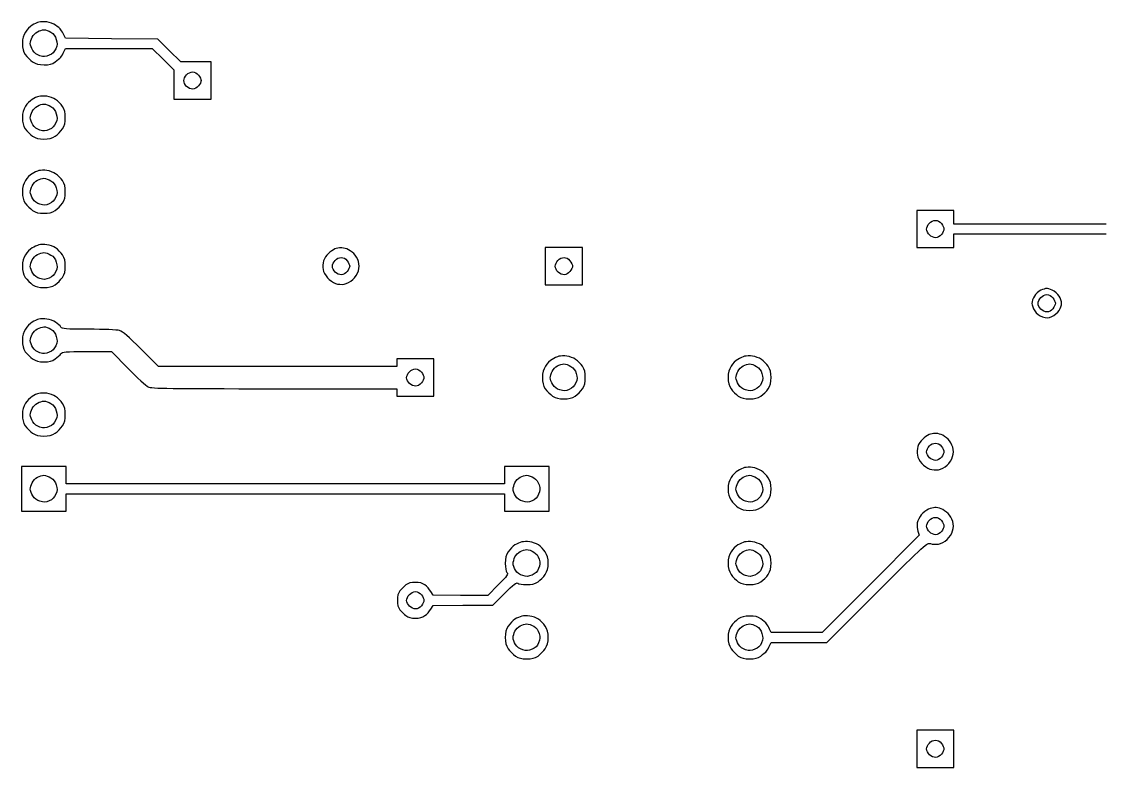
# Model space of a CAD drawing. Extents: x 10 to 117, y 25 to 87.
# Drawn here: x 9.68 to 56.65, y 25.33 to 57.75 of the extents above; entities that cross this region are included whole.
import ezdxf

# ---------------------------------------------------------------- set-up
doc = ezdxf.new("R2010")
doc.units = 0
doc.layers.get('0').update_dxf_attribs({"linetype": 'CONTINUOUS'})

msp = doc.modelspace()

# ---------------------------------------------------------------- linework, layer by layer
at = {"color": 7}
for p, q in [((10.652405, 57.396208), (10.652404, 57.396194)), ((10.786904, 57.735131), (10.786904, 57.735134)), ((11.593905, 57.02497), (11.523965, 57.17023)), ((13.595266, 57.008827), (11.593905, 57.02497)), ((15.602006, 56.992684), (13.595266, 57.008827)), ((16.096967, 56.497722), (15.602006, 56.992684)), ((11.523965, 56.443922), (11.593905, 56.589182)), ((11.593905, 56.589182), (13.476906, 56.589182)), ((13.476906, 56.589182), (15.359906, 56.589182)), ((15.359906, 56.589182), (15.833347, 56.115743)), ((16.597307, 55.997382), (16.096967, 56.497722)), ((15.833347, 56.115743), (16.301407, 55.647683)), ((17.259047, 55.997382), (16.597307, 55.997382)), ((17.915407, 55.997382), (17.259047, 55.997382)), ((17.915407, 55.190382), (17.915407, 55.997382)), ((16.301407, 55.647683), (16.301407, 55.012841)), ((17.113787, 55.566993), (17.113787, 55.566993)), ((16.301407, 55.012841), (16.301407, 54.383381)), ((17.915407, 54.383381), (17.915407, 55.190382)), ((10.781524, 54.507122), (10.781524, 54.507133)), ((10.652405, 54.168178), (10.652404, 54.168192)), ((16.301407, 54.383381), (17.108407, 54.383381)), ((17.108407, 54.383381), (17.915407, 54.383381)), ((10.781524, 51.27912), (10.781524, 51.279131)), ((10.652405, 50.940177), (10.652404, 50.940191)), ((49.38842, 49.54139), (48.58142, 49.54139)), ((48.58142, 49.54139), (48.58142, 48.73439)), ((50.195421, 49.54139), (49.38842, 49.54139)), ((49.38842, 49.54139), (49.38842, 49.54139)), ((50.195421, 49.245492), (50.195421, 49.54139)), ((49.393811, 49.11099), (49.393811, 49.11099)), ((50.195421, 48.94959), (50.195421, 49.245492)), ((53.504121, 48.94959), (50.195421, 48.94959)), ((56.812823, 48.94959), (53.504121, 48.94959)), ((48.58142, 48.73439), (48.58142, 47.92739)), ((50.195421, 48.223291), (50.195421, 48.51919)), ((50.195421, 48.51919), (53.504121, 48.51919)), ((53.504121, 48.51919), (56.812823, 48.51919)), ((10.781524, 48.051119), (10.781524, 48.05113)), ((23.548269, 47.922013), (23.54827, 47.922011)), ((33.248414, 47.92739), (32.441413, 47.92739)), ((32.441413, 47.92739), (32.441413, 47.120389)), ((34.055414, 47.92739), (33.248414, 47.92739)), ((33.248414, 47.92739), (33.248414, 47.92739)), ((34.055414, 47.120389), (34.055414, 47.92739)), ((48.58142, 47.92739), (49.38842, 47.92739)), ((49.38842, 47.92739), (50.195421, 47.92739)), ((50.195421, 47.92739), (50.195421, 48.223291)), ((10.652405, 47.712204), (10.652404, 47.71219)), ((23.569789, 47.49699), (23.569789, 47.49699)), ((33.253804, 47.49699), (33.253804, 47.49699)), ((32.441413, 47.120389), (32.441413, 46.313389)), ((34.055414, 46.313389), (34.055414, 47.120389)), ((32.441413, 46.313389), (33.248414, 46.313389)), ((33.248414, 46.313389), (34.055414, 46.313389)), ((54.219661, 46.151981), (54.219661, 46.151989)), ((54.235804, 45.882989), (54.235804, 45.882989)), ((10.786904, 44.823118), (10.786904, 44.823129)), ((10.652405, 44.484174), (10.652404, 44.484188)), ((12.524645, 43.408177), (13.584506, 43.408177)), ((13.584506, 43.408177), (14.310806, 42.676496)), ((15.628906, 42.762576), (14.875706, 43.515777)), ((33.377533, 43.209117), (33.377533, 43.209128)), ((41.447537, 43.209117), (41.447537, 43.209128)), ((20.804469, 42.762576), (15.628906, 42.762576)), ((25.985411, 42.762576), (20.804469, 42.762576)), ((26.792411, 43.085377), (25.985411, 43.085377)), ((25.985411, 43.085377), (25.985411, 42.923976)), ((25.985411, 42.923976), (25.985411, 42.762576)), ((27.599411, 43.085377), (26.792411, 43.085377)), ((27.599411, 42.278376), (27.599411, 43.085377)), ((33.248428, 42.870202), (33.248414, 42.870188)), ((41.318431, 42.870202), (41.318417, 42.870188)), ((26.797791, 42.654988), (26.797791, 42.654988)), ((27.599411, 41.471376), (27.599411, 42.278376)), ((10.781524, 41.595116), (10.781524, 41.595127)), ((20.659209, 41.794176), (25.985411, 41.794176)), ((25.985411, 41.794176), (25.985411, 41.632776)), ((25.985411, 41.632776), (25.985411, 41.471376)), ((25.985411, 41.471376), (26.792411, 41.471376)), ((26.792411, 41.471376), (27.599411, 41.471376)), ((10.652405, 41.256201), (10.652404, 41.256187)), ((49.37228, 39.85201), (49.37228, 39.852007)), ((49.393814, 39.426986), (49.393814, 39.426986)), ((10.652404, 38.404786), (9.684004, 38.404786)), ((9.684004, 38.404786), (9.684004, 37.436385)), ((11.620805, 38.404786), (10.652404, 38.404786)), ((10.652404, 38.404786), (10.652404, 38.404786)), ((11.620805, 38.028186), (11.620805, 38.404786)), ((31.634413, 38.404786), (30.666013, 38.404786)), ((30.666013, 38.404786), (30.666013, 38.028186)), ((32.602813, 38.404786), (31.634413, 38.404786)), ((32.602813, 37.436385), (32.602813, 38.404786)), ((41.447537, 38.367115), (41.447537, 38.367126)), ((10.652405, 38.0282), (10.652404, 38.028186)), ((11.620805, 37.651586), (11.620805, 38.028186)), ((21.143409, 37.651586), (11.620805, 37.651586)), ((30.666013, 37.651586), (21.143409, 37.651586)), ((30.666013, 38.028186), (30.666013, 37.651586)), ((31.634399, 38.0282), (31.634413, 38.028186)), ((41.318431, 38.0282), (41.318417, 38.028186)), ((9.684004, 37.436385), (9.684004, 36.467985)), ((11.620805, 36.844585), (11.620805, 37.221185)), ((11.620805, 37.221185), (21.143409, 37.221185)), ((21.143409, 37.221185), (30.666013, 37.221185)), ((30.666013, 37.221185), (30.666013, 36.844585)), ((32.602813, 36.467985), (32.602813, 37.436385)), ((11.620805, 36.467985), (11.620805, 36.844585)), ((30.666013, 36.844585), (30.666013, 36.467985)), ((9.684004, 36.467985), (10.652404, 36.467985)), ((10.652404, 36.467985), (11.620805, 36.467985)), ((30.666013, 36.467985), (31.634413, 36.467985)), ((31.634413, 36.467985), (32.602813, 36.467985)), ((49.372286, 36.629399), (49.37228, 36.629385)), ((49.393814, 36.198985), (49.393814, 36.198985)), ((48.689014, 35.424265), (46.580052, 33.309924)), ((48.629835, 35.596424), (48.689014, 35.424265)), ((31.634399, 34.80017), (31.634413, 34.800184)), ((31.763533, 35.139136), (31.763533, 35.139125)), ((41.318431, 34.80017), (41.318417, 34.800184)), ((41.447537, 35.139114), (41.447537, 35.139125)), ((26.797791, 32.970984), (26.797791, 32.970984)), ((27.572511, 32.814963), (27.464911, 32.981745)), ((30.391633, 33.261492), (29.939711, 32.809572)), ((30.154914, 32.379195), (30.666013, 32.890296)), ((46.580052, 33.309924), (44.465714, 31.195583)), ((44.680911, 30.765183), (46.854435, 32.938703)), ((28.75611, 32.809572), (27.572511, 32.814963)), ((29.939711, 32.809572), (28.75611, 32.809572)), ((27.464911, 32.207022), (27.572511, 32.373804)), ((27.572511, 32.373804), (28.863711, 32.379195)), ((28.863711, 32.379195), (30.154914, 32.379195)), ((31.634399, 31.572197), (31.634413, 31.572183)), ((31.763533, 31.911112), (31.763533, 31.911123)), ((41.318445, 31.572197), (41.318431, 31.572183)), ((42.25991, 31.195583), (42.189973, 31.346222)), ((43.362812, 31.195583), (42.25991, 31.195583)), ((44.465714, 31.195583), (43.362812, 31.195583)), ((42.189973, 30.619923), (42.25991, 30.765183)), ((42.25991, 30.765183), (43.470412, 30.765183)), ((43.470412, 30.765183), (44.680911, 30.765183)), ((49.38842, 26.945381), (48.58142, 26.945381)), ((48.58142, 26.945381), (48.58142, 26.138381)), ((50.195421, 26.945381), (49.38842, 26.945381)), ((49.38842, 26.945381), (49.38842, 26.945381)), ((50.195421, 26.138381), (50.195421, 26.945381)), ((49.393811, 26.514981), (49.393811, 26.514981)), ((48.58142, 26.138381), (48.58142, 25.33138)), ((50.195421, 25.33138), (50.195421, 26.138381)), ((48.58142, 25.33138), (49.38842, 25.33138)), ((49.38842, 25.33138), (50.195421, 25.33138))]:
    msp.add_line(p, q, dxfattribs=at)
for points in [[(9.850784, 57.299344), (9.753944, 57.148702), (9.721664, 57.024961), (9.721664, 56.804382)], [(10.141304, 57.595242), (10.049844, 57.541442), (9.920724, 57.406944), (9.850784, 57.299344)], [(10.437204, 57.729744), (10.361884, 57.70821), (10.227384, 57.649042), (10.141304, 57.595242)], [(10.141305, 57.073408), (10.184345, 57.159488), (10.291945, 57.267088), (10.372645, 57.310127)], [(10.372645, 57.310127), (10.453345, 57.358548), (10.577085, 57.390829), (10.652405, 57.396208)], [(10.786904, 57.735134), (10.668544, 57.751277), (10.512524, 57.745887), (10.437204, 57.729744)], [(10.652404, 57.396194), (10.727724, 57.396194), (10.862224, 57.347773), (10.959065, 57.288594)], [(11.163505, 57.595251), (11.077425, 57.65443), (10.905265, 57.718991), (10.786904, 57.735131)], [(11.389465, 57.396191), (11.357185, 57.444612), (11.254965, 57.530692), (11.163505, 57.595251)], [(11.523965, 57.17023), (11.486305, 57.250931), (11.427125, 57.353152), (11.389465, 57.396191)], [(10.060605, 56.793646), (10.060605, 56.863587), (10.098265, 56.987327), (10.141305, 57.073408)], [(10.959065, 57.288594), (11.072045, 57.224033), (11.152745, 57.116432), (11.190405, 56.976555)], [(11.190405, 56.976555), (11.244205, 56.809773), (11.238825, 56.734453), (11.168885, 56.573053)], [(9.721664, 56.804382), (9.721664, 56.583803), (9.753944, 56.460063), (9.845404, 56.314803)], [(10.168205, 56.497748), (10.109025, 56.594587), (10.060605, 56.723709), (10.060605, 56.793646)], [(10.480245, 56.266407), (10.340365, 56.304067), (10.232765, 56.384769), (10.168205, 56.497748)], [(11.168885, 56.573053), (11.109705, 56.427793), (11.029005, 56.347095), (10.883745, 56.287913)], [(11.389465, 56.212582), (11.427125, 56.255621), (11.486305, 56.357842), (11.523965, 56.443922)], [(9.845404, 56.314803), (9.915344, 56.212582), (10.060604, 56.067322), (10.162824, 55.997382)], [(10.162824, 55.997382), (10.308084, 55.905922), (10.431824, 55.873642), (10.657784, 55.873642)], [(10.883745, 56.287913), (10.722345, 56.217972), (10.647025, 56.212593), (10.480245, 56.266407)], [(10.657784, 55.873642), (10.889124, 55.873642), (11.002105, 55.900537), (11.141985, 55.997382)], [(11.141985, 55.997382), (11.244205, 56.072701), (11.357185, 56.164161), (11.389465, 56.212582)], [(16.731807, 55.185014), (16.731807, 55.254954), (16.785607, 55.373312), (16.850167, 55.443253)], [(16.850167, 55.443253), (16.914727, 55.513193), (17.027707, 55.566993), (17.113787, 55.566993)], [(17.113787, 55.566993), (17.210627, 55.566993), (17.302087, 55.518572), (17.372027, 55.427112)], [(17.372027, 55.427112), (17.436587, 55.346414), (17.485007, 55.244193), (17.485007, 55.190393)], [(16.855547, 54.932154), (16.785607, 54.996712), (16.731807, 55.109694), (16.731807, 55.185014)], [(17.372027, 54.953673), (17.302087, 54.867593), (17.210627, 54.813793), (17.119167, 54.813793)], [(17.485007, 55.190393), (17.485007, 55.136593), (17.436587, 55.034372), (17.372027, 54.953673)], [(10.437204, 54.501742), (10.361884, 54.480209), (10.227384, 54.421041), (10.141304, 54.367241)], [(10.781524, 54.507133), (10.668544, 54.523276), (10.512524, 54.517885), (10.437204, 54.501742)], [(11.163505, 54.367241), (11.072045, 54.42642), (10.899885, 54.490981), (10.781524, 54.507122)], [(17.119167, 54.813793), (17.043847, 54.813793), (16.925487, 54.867593), (16.855547, 54.932154)], [(9.850784, 54.071342), (9.753944, 53.9207), (9.721664, 53.79696), (9.721664, 53.576381)], [(10.141304, 54.367241), (10.049844, 54.313441), (9.920724, 54.178942), (9.850784, 54.071342)], [(10.141305, 53.845378), (10.184345, 53.931459), (10.291945, 54.039059), (10.372645, 54.082098)], [(10.372645, 54.082098), (10.453345, 54.130519), (10.577085, 54.162799), (10.652405, 54.168178)], [(10.652404, 54.168192), (10.727724, 54.168192), (10.862224, 54.119772), (10.959065, 54.060592)], [(10.959065, 54.060592), (11.072045, 53.996031), (11.152745, 53.888431), (11.190405, 53.748553)], [(11.459405, 54.06596), (11.389465, 54.168181), (11.254965, 54.308062), (11.163505, 54.367241)], [(11.583145, 53.576381), (11.583145, 53.79696), (11.550865, 53.9207), (11.459405, 54.06596)], [(9.721664, 53.576381), (9.721664, 53.355802), (9.753944, 53.232061), (9.845404, 53.086802)], [(10.060605, 53.565617), (10.060605, 53.635557), (10.098265, 53.759298), (10.141305, 53.845378)], [(10.168205, 53.269718), (10.109025, 53.366557), (10.060605, 53.495679), (10.060605, 53.565617)], [(11.190405, 53.748553), (11.244205, 53.581771), (11.238825, 53.506452), (11.168885, 53.345052)], [(11.459405, 53.086802), (11.550865, 53.232061), (11.583145, 53.355802), (11.583145, 53.576381)], [(9.845404, 53.086802), (9.915344, 52.984581), (10.060604, 52.839321), (10.162824, 52.769381)], [(10.480245, 53.038378), (10.340365, 53.076038), (10.232765, 53.156739), (10.168205, 53.269718)], [(11.168885, 53.345052), (11.109705, 53.199792), (11.029005, 53.119093), (10.883745, 53.059911)], [(11.141985, 52.769381), (11.244205, 52.839321), (11.389465, 52.984581), (11.459405, 53.086802)], [(10.162824, 52.769381), (10.308084, 52.677921), (10.431824, 52.64564), (10.652404, 52.64564)], [(10.883745, 53.059911), (10.722345, 52.989971), (10.647025, 52.984592), (10.480245, 53.038378)], [(10.652404, 52.64564), (10.872984, 52.64564), (10.996725, 52.677921), (11.141985, 52.769381)], [(10.437204, 51.273741), (10.361884, 51.252207), (10.227384, 51.19304), (10.141304, 51.13924)], [(10.781524, 51.279131), (10.668544, 51.295275), (10.512524, 51.289884), (10.437204, 51.273741)], [(11.163505, 51.13924), (11.072045, 51.198419), (10.899885, 51.26298), (10.781524, 51.27912)], [(9.850784, 50.843341), (9.753944, 50.692699), (9.721664, 50.568959), (9.721664, 50.34838)], [(10.141304, 51.13924), (10.049844, 51.08544), (9.920724, 50.950941), (9.850784, 50.843341)], [(10.141305, 50.617377), (10.184345, 50.703457), (10.291945, 50.811057), (10.372645, 50.854096)], [(10.372645, 50.854096), (10.453345, 50.902517), (10.577085, 50.934798), (10.652405, 50.940177)], [(10.652404, 50.940191), (10.727724, 50.940191), (10.862224, 50.89177), (10.959065, 50.832591)], [(10.959065, 50.832591), (11.072045, 50.76803), (11.152745, 50.66043), (11.190405, 50.520552)], [(11.459405, 50.837959), (11.389465, 50.94018), (11.254965, 51.08006), (11.163505, 51.13924)], [(11.583145, 50.34838), (11.583145, 50.568959), (11.550865, 50.692699), (11.459405, 50.837959)], [(9.721664, 50.34838), (9.721664, 50.1278), (9.753944, 50.00406), (9.845404, 49.8588)], [(10.060605, 50.337616), (10.060605, 50.407556), (10.098265, 50.531296), (10.141305, 50.617377)], [(10.168205, 50.041717), (10.109025, 50.138556), (10.060605, 50.267678), (10.060605, 50.337616)], [(11.190405, 50.520552), (11.244205, 50.35377), (11.238825, 50.278451), (11.168885, 50.11705)], [(11.459405, 49.8588), (11.550865, 50.00406), (11.583145, 50.1278), (11.583145, 50.34838)], [(9.845404, 49.8588), (9.915344, 49.756579), (10.060604, 49.61132), (10.162824, 49.541379)], [(10.480245, 49.810376), (10.340365, 49.848036), (10.232765, 49.928738), (10.168205, 50.041717)], [(10.883745, 49.83191), (10.722345, 49.76197), (10.647025, 49.756591), (10.480245, 49.810376)], [(11.168885, 50.11705), (11.109705, 49.971791), (11.029005, 49.891092), (10.883745, 49.83191)], [(11.141985, 49.541379), (11.244205, 49.61132), (11.389465, 49.756579), (11.459405, 49.8588)], [(10.162824, 49.541379), (10.308084, 49.449919), (10.431824, 49.417639), (10.652404, 49.417639)], [(10.652404, 49.417639), (10.872984, 49.417639), (10.996725, 49.449919), (11.141985, 49.541379)], [(49.011832, 48.729011), (49.011832, 48.798951), (49.065632, 48.91731), (49.130193, 48.98725)], [(49.130193, 48.98725), (49.194751, 49.05719), (49.30773, 49.11099), (49.393811, 49.11099)], [(49.393811, 49.11099), (49.490653, 49.11099), (49.582112, 49.062569), (49.652053, 48.97111)], [(49.652053, 48.97111), (49.716611, 48.890411), (49.765032, 48.78819), (49.765032, 48.73439)], [(49.135572, 48.476151), (49.065632, 48.54071), (49.011832, 48.653692), (49.011832, 48.729011)], [(49.399193, 48.35779), (49.323871, 48.35779), (49.205512, 48.41159), (49.135572, 48.476151)], [(49.652053, 48.497671), (49.582112, 48.41159), (49.490653, 48.35779), (49.399193, 48.35779)], [(49.765032, 48.73439), (49.765032, 48.68059), (49.716611, 48.578369), (49.652053, 48.497671)], [(10.141304, 47.911238), (10.049844, 47.857438), (9.920724, 47.72294), (9.850784, 47.61534)], [(10.437204, 48.04574), (10.361884, 48.024206), (10.227384, 47.965038), (10.141304, 47.911238)], [(10.781524, 48.05113), (10.668544, 48.067273), (10.512524, 48.061883), (10.437204, 48.04574)], [(11.163505, 47.911238), (11.072045, 47.970417), (10.899885, 48.034979), (10.781524, 48.051119)], [(11.459405, 47.609958), (11.389465, 47.712178), (11.254965, 47.852059), (11.163505, 47.911238)], [(23.54827, 47.922011), (23.48371, 47.922011), (23.37073, 47.895115), (23.29541, 47.868211)], [(23.81727, 47.868213), (23.73119, 47.900494), (23.612829, 47.927393), (23.548269, 47.922013)], [(9.850784, 47.61534), (9.753944, 47.464698), (9.721664, 47.340957), (9.721664, 47.120378)], [(10.141305, 47.389404), (10.184345, 47.475484), (10.291945, 47.583084), (10.372645, 47.626123)], [(10.372645, 47.626123), (10.453345, 47.674544), (10.577085, 47.706825), (10.652405, 47.712204)], [(10.652404, 47.71219), (10.727724, 47.71219), (10.862224, 47.663769), (10.959065, 47.60459)], [(10.959065, 47.60459), (11.072045, 47.540029), (11.152745, 47.432428), (11.190405, 47.292551)], [(11.583145, 47.120378), (11.583145, 47.340957), (11.550865, 47.464698), (11.459405, 47.609958)], [(23.01565, 47.67453), (22.934949, 47.593829), (22.838109, 47.448569), (22.805829, 47.35173)], [(23.29541, 47.868211), (23.22009, 47.83593), (23.09635, 47.749849), (23.01565, 47.67453)], [(23.306169, 47.373249), (23.370729, 47.44319), (23.483709, 47.49699), (23.569789, 47.49699)], [(23.569789, 47.49699), (23.666629, 47.49699), (23.758089, 47.448569), (23.828029, 47.357109)], [(24.11855, 47.669154), (24.03247, 47.749852), (23.89797, 47.841312), (23.81727, 47.868213)], [(24.32299, 47.324831), (24.29071, 47.437813), (24.19925, 47.593831), (24.11855, 47.669154)], [(32.990186, 47.373249), (33.054744, 47.44319), (33.167724, 47.49699), (33.253804, 47.49699)], [(33.253804, 47.49699), (33.350646, 47.49699), (33.442106, 47.448569), (33.512046, 47.357109)], [(9.721664, 47.120378), (9.721664, 46.899799), (9.753944, 46.776059), (9.845404, 46.630799)], [(10.060605, 47.109642), (10.060605, 47.179583), (10.098265, 47.303323), (10.141305, 47.389404)], [(10.168205, 46.813744), (10.109025, 46.910583), (10.060605, 47.039705), (10.060605, 47.109642)], [(11.190405, 47.292551), (11.244205, 47.125769), (11.238825, 47.050449), (11.168885, 46.889049)], [(11.459405, 46.630799), (11.550865, 46.776059), (11.583145, 46.899799), (11.583145, 47.120378)], [(22.805829, 47.35173), (22.773549, 47.249509), (22.762789, 47.08273), (22.78431, 46.980509)], [(22.78431, 46.980509), (22.80045, 46.878291), (22.88653, 46.711509), (22.97799, 46.609291)], [(23.187809, 47.11501), (23.187809, 47.184951), (23.241609, 47.303309), (23.306169, 47.373249)], [(23.311549, 46.862151), (23.241609, 46.926709), (23.187809, 47.039691), (23.187809, 47.11501)], [(23.828029, 47.357109), (23.892589, 47.27641), (23.941009, 47.17419), (23.941009, 47.120389)], [(23.941009, 47.120389), (23.941009, 47.066589), (23.892589, 46.964369), (23.828029, 46.88367)], [(24.317611, 46.910571), (24.355271, 47.055831), (24.360651, 47.184953), (24.32299, 47.324831)], [(32.871825, 47.11501), (32.871825, 47.184951), (32.925625, 47.303309), (32.990186, 47.373249)], [(32.995565, 46.862151), (32.925625, 46.926709), (32.871825, 47.039691), (32.871825, 47.11501)], [(33.512046, 47.357109), (33.576604, 47.27641), (33.625025, 47.17419), (33.625025, 47.120389)], [(33.625025, 47.120389), (33.625025, 47.066589), (33.576604, 46.964369), (33.512046, 46.88367)], [(9.845404, 46.630799), (9.915344, 46.528578), (10.060604, 46.383318), (10.162824, 46.313378)], [(10.480245, 46.582403), (10.340365, 46.620063), (10.232765, 46.700765), (10.168205, 46.813744)], [(10.883745, 46.603909), (10.722345, 46.533968), (10.647025, 46.528589), (10.480245, 46.582403)], [(11.168885, 46.889049), (11.109705, 46.743789), (11.029005, 46.663091), (10.883745, 46.603909)], [(11.141985, 46.313378), (11.244205, 46.383318), (11.389465, 46.528578), (11.459405, 46.630799)], [(22.97799, 46.609291), (23.06407, 46.512449), (23.22547, 46.39947), (23.32769, 46.367189)], [(23.575169, 46.743789), (23.499849, 46.743789), (23.381489, 46.797589), (23.311549, 46.862151)], [(23.828029, 46.88367), (23.758089, 46.797589), (23.666629, 46.743789), (23.575169, 46.743789)], [(23.70429, 46.340293), (23.80651, 46.356437), (23.97329, 46.447893), (24.075511, 46.533971)], [(24.075511, 46.533971), (24.188491, 46.630813), (24.285331, 46.786831), (24.317611, 46.910571)], [(33.259186, 46.743789), (33.183864, 46.743789), (33.065506, 46.797589), (32.995565, 46.862151)], [(33.512046, 46.88367), (33.442106, 46.797589), (33.350646, 46.743789), (33.259186, 46.743789)], [(10.162824, 46.313378), (10.308084, 46.221918), (10.431824, 46.189638), (10.652404, 46.189638)], [(10.652404, 46.189638), (10.872984, 46.189638), (10.996725, 46.221918), (11.141985, 46.313378)], [(23.32769, 46.367189), (23.42991, 46.329529), (23.60207, 46.318768), (23.70429, 46.340293)], [(53.977563, 46.07129), (53.880721, 46.028249), (53.751601, 45.91527), (53.692422, 45.818428)], [(54.219661, 46.151989), (54.182002, 46.146599), (54.069022, 46.114329), (53.977563, 46.07129)], [(54.472521, 46.076661), (54.370303, 46.1197), (54.257324, 46.151981), (54.219661, 46.151981)], [(54.768423, 45.818419), (54.709243, 45.915261), (54.574742, 46.033619), (54.472521, 46.076661)], [(53.692422, 45.818428), (53.633243, 45.721589), (53.584822, 45.576329), (53.584822, 45.50101)], [(53.853825, 45.50101), (53.853825, 45.57095), (53.907625, 45.689308), (53.972186, 45.759249)], [(53.972186, 45.759249), (54.036745, 45.829189), (54.149724, 45.882989), (54.235804, 45.882989)], [(54.235804, 45.882989), (54.332646, 45.882989), (54.424106, 45.834568), (54.494046, 45.743108)], [(54.494046, 45.743108), (54.558605, 45.66241), (54.607025, 45.560189), (54.607025, 45.506389)], [(54.876023, 45.50638), (54.876023, 45.5817), (54.827602, 45.72158), (54.768423, 45.818419)], [(53.584822, 45.50101), (53.584822, 45.42569), (53.638622, 45.280428), (53.708562, 45.17821)], [(53.708562, 45.17821), (53.783882, 45.065228), (53.913001, 44.968389), (54.042121, 44.919968)], [(53.977565, 45.24815), (53.907625, 45.312708), (53.853825, 45.42569), (53.853825, 45.50101)], [(54.241186, 45.129789), (54.165864, 45.129789), (54.047506, 45.183589), (53.977565, 45.24815)], [(54.494046, 45.269669), (54.424106, 45.183589), (54.332646, 45.129789), (54.241186, 45.129789)], [(54.456384, 44.93072), (54.569363, 44.979141), (54.703861, 45.09212), (54.768423, 45.194341)], [(54.607025, 45.506389), (54.607025, 45.452589), (54.558605, 45.350368), (54.494046, 45.269669)], [(54.768423, 45.194341), (54.827602, 45.29118), (54.876023, 45.431061), (54.876023, 45.50638)], [(10.141304, 44.683237), (10.049844, 44.629437), (9.920724, 44.494938), (9.850784, 44.387338)], [(10.437204, 44.817738), (10.361884, 44.796205), (10.227384, 44.737037), (10.141304, 44.683237)], [(10.786904, 44.823129), (10.668544, 44.839272), (10.512524, 44.833881), (10.437204, 44.817738)], [(11.163505, 44.683237), (11.077425, 44.742416), (10.905265, 44.806977), (10.786904, 44.823118)], [(11.394845, 44.473416), (11.357185, 44.527216), (11.254965, 44.618679), (11.163505, 44.683237)], [(54.042121, 44.919968), (54.230422, 44.855409), (54.284222, 44.860789), (54.456384, 44.93072)], [(9.850784, 44.387338), (9.753944, 44.236696), (9.721664, 44.112956), (9.721664, 43.892377)], [(10.060605, 43.881613), (10.060605, 43.951553), (10.098265, 44.075294), (10.141305, 44.161374)], [(10.141305, 44.161374), (10.184345, 44.247455), (10.291945, 44.355055), (10.372645, 44.398094)], [(10.372645, 44.398094), (10.453345, 44.446515), (10.577085, 44.478795), (10.652405, 44.484174)], [(10.652404, 44.484188), (10.727724, 44.484188), (10.862224, 44.435768), (10.959065, 44.376588)], [(10.959065, 44.376588), (11.072045, 44.312027), (11.152745, 44.204427), (11.190405, 44.064549)], [(12.605345, 44.376577), (11.572385, 44.376577), (11.459405, 44.38733), (11.394845, 44.473416)], [(13.934206, 44.322777), (13.831986, 44.349673), (13.234805, 44.376577), (12.605345, 44.376577)], [(14.875706, 43.515777), (14.332326, 44.059156), (14.068706, 44.285117), (13.934206, 44.322777)], [(9.721664, 43.892377), (9.721664, 43.671798), (9.753944, 43.548057), (9.845404, 43.402798)], [(10.168205, 43.585714), (10.109025, 43.682553), (10.060605, 43.811675), (10.060605, 43.881613)], [(11.190405, 44.064549), (11.244205, 43.897767), (11.238825, 43.822448), (11.168885, 43.661048)], [(9.845404, 43.402798), (9.915344, 43.300577), (10.060604, 43.155317), (10.162824, 43.085377)], [(10.480245, 43.354374), (10.340365, 43.392034), (10.232765, 43.472735), (10.168205, 43.585714)], [(10.883745, 43.375907), (10.722345, 43.305967), (10.647025, 43.300588), (10.480245, 43.354374)], [(11.168885, 43.661048), (11.109705, 43.515788), (11.029005, 43.435089), (10.883745, 43.375907)], [(11.141985, 43.085377), (11.244205, 43.155317), (11.357185, 43.257538), (11.394845, 43.311338)], [(11.394845, 43.311338), (11.459405, 43.397416), (11.567005, 43.408177), (12.524645, 43.408177)], [(33.377533, 43.209128), (33.264554, 43.225271), (33.108533, 43.219881), (33.033214, 43.203738)], [(33.759513, 43.069236), (33.668053, 43.128415), (33.495894, 43.192977), (33.377533, 43.209117)], [(41.447537, 43.209128), (41.334557, 43.225271), (41.178536, 43.219881), (41.103217, 43.203738)], [(41.829516, 43.069236), (41.738056, 43.128415), (41.565898, 43.192977), (41.447537, 43.209117)], [(10.162824, 43.085377), (10.308084, 42.993917), (10.431824, 42.961636), (10.657784, 42.961636)], [(10.657784, 42.961636), (10.889124, 42.961636), (11.002105, 42.988532), (11.141985, 43.085377)], [(32.446793, 42.773338), (32.349954, 42.622696), (32.317673, 42.498955), (32.317673, 42.278376)], [(32.737315, 43.069236), (32.645852, 43.015436), (32.516733, 42.880938), (32.446793, 42.773338)], [(33.033214, 43.203738), (32.957894, 43.182204), (32.823393, 43.123036), (32.737315, 43.069236)], [(32.737329, 42.547402), (32.780368, 42.633482), (32.887968, 42.741082), (32.968667, 42.784121)], [(32.968667, 42.784121), (33.049368, 42.832542), (33.173108, 42.864823), (33.248428, 42.870202)], [(33.248414, 42.870188), (33.323733, 42.870188), (33.458235, 42.821767), (33.555074, 42.762588)], [(33.555074, 42.762588), (33.668053, 42.698027), (33.748754, 42.590426), (33.786414, 42.450549)], [(34.055414, 42.767956), (33.985474, 42.870176), (33.850975, 43.010057), (33.759513, 43.069236)], [(34.179154, 42.278376), (34.179154, 42.498955), (34.146874, 42.622696), (34.055414, 42.767956)], [(40.516796, 42.773338), (40.419957, 42.622696), (40.387676, 42.498955), (40.387676, 42.278376)], [(40.807318, 43.069236), (40.715856, 43.015436), (40.586736, 42.880938), (40.516796, 42.773338)], [(41.103217, 43.203738), (41.027898, 43.182204), (40.893396, 43.123036), (40.807318, 43.069236)], [(40.807332, 42.547402), (40.850371, 42.633482), (40.957971, 42.741082), (41.03867, 42.784121)], [(41.03867, 42.784121), (41.119371, 42.832542), (41.243112, 42.864823), (41.318431, 42.870202)], [(41.318417, 42.870188), (41.393737, 42.870188), (41.528238, 42.821767), (41.625077, 42.762588)], [(41.625077, 42.762588), (41.738056, 42.698027), (41.818758, 42.590426), (41.856417, 42.450549)], [(42.125417, 42.767956), (42.055477, 42.870176), (41.920978, 43.010057), (41.829516, 43.069236)], [(42.249158, 42.278376), (42.249158, 42.498955), (42.216877, 42.622696), (42.125417, 42.767956)], [(14.310806, 42.676496), (14.708926, 42.278376), (15.101666, 41.912537), (15.182366, 41.869495)], [(26.415811, 42.273008), (26.415811, 42.342949), (26.469611, 42.461307), (26.534171, 42.531247)], [(26.539551, 42.020149), (26.469611, 42.084707), (26.415811, 42.197689), (26.415811, 42.273008)], [(26.534171, 42.531247), (26.598731, 42.601188), (26.711711, 42.654988), (26.797791, 42.654988)], [(26.797791, 42.654988), (26.894631, 42.654988), (26.986091, 42.606567), (27.056031, 42.515107)], [(27.056031, 42.515107), (27.120591, 42.434408), (27.169011, 42.332188), (27.169011, 42.278387)], [(27.169011, 42.278387), (27.169011, 42.224587), (27.120591, 42.122367), (27.056031, 42.041668)], [(32.317673, 42.278376), (32.317673, 42.057797), (32.349954, 41.934057), (32.441413, 41.788797)], [(32.656628, 42.26764), (32.656628, 42.337581), (32.694287, 42.461321), (32.737329, 42.547402)], [(33.786414, 42.450549), (33.840214, 42.283767), (33.834835, 42.208447), (33.764909, 42.047047)], [(34.055414, 41.788797), (34.146874, 41.934057), (34.179154, 42.057797), (34.179154, 42.278376)], [(40.387676, 42.278376), (40.387676, 42.057797), (40.419957, 41.934057), (40.511417, 41.788797)], [(40.726631, 42.26764), (40.726631, 42.337581), (40.764291, 42.461321), (40.807332, 42.547402)], [(41.856417, 42.450549), (41.910217, 42.283767), (41.904838, 42.208447), (41.834912, 42.047047)], [(42.125417, 41.788797), (42.216877, 41.934057), (42.249158, 42.057797), (42.249158, 42.278376)], [(15.182366, 41.869495), (15.306106, 41.804937), (16.134627, 41.794176), (20.659209, 41.794176)], [(26.803171, 41.901787), (26.727851, 41.901787), (26.609491, 41.955587), (26.539551, 42.020149)], [(27.056031, 42.041668), (26.986091, 41.955587), (26.894631, 41.901787), (26.803171, 41.901787)], [(32.764228, 41.971742), (32.705048, 42.068581), (32.656628, 42.197703), (32.656628, 42.26764)], [(33.076267, 41.740401), (32.936389, 41.778061), (32.828789, 41.858763), (32.764228, 41.971742)], [(33.764909, 42.047047), (33.705727, 41.901787), (33.625028, 41.821089), (33.479768, 41.761907)], [(40.834231, 41.971742), (40.775052, 42.068581), (40.726631, 42.197703), (40.726631, 42.26764)], [(41.14627, 41.740401), (41.006392, 41.778061), (40.898792, 41.858763), (40.834231, 41.971742)], [(41.834912, 42.047047), (41.77573, 41.901787), (41.695031, 41.821089), (41.549772, 41.761907)], [(10.141304, 41.455236), (10.049844, 41.401436), (9.920724, 41.266937), (9.850784, 41.159337)], [(10.437204, 41.589737), (10.361884, 41.568203), (10.227384, 41.509036), (10.141304, 41.455236)], [(10.781524, 41.595127), (10.668544, 41.611271), (10.512524, 41.60588), (10.437204, 41.589737)], [(11.163505, 41.455236), (11.072045, 41.514415), (10.899885, 41.578976), (10.781524, 41.595116)], [(11.459405, 41.153955), (11.389465, 41.256176), (11.254965, 41.396056), (11.163505, 41.455236)], [(32.441413, 41.788797), (32.511354, 41.686576), (32.656613, 41.541316), (32.758834, 41.471376)], [(32.758834, 41.471376), (32.904094, 41.379916), (33.027834, 41.347636), (33.248414, 41.347636)], [(33.479768, 41.761907), (33.318368, 41.691966), (33.243049, 41.686587), (33.076267, 41.740401)], [(33.248414, 41.347636), (33.468993, 41.347636), (33.592733, 41.379916), (33.737993, 41.471376)], [(33.737993, 41.471376), (33.840214, 41.541316), (33.985474, 41.686576), (34.055414, 41.788797)], [(40.511417, 41.788797), (40.581357, 41.686576), (40.726617, 41.541316), (40.828838, 41.471376)], [(40.828838, 41.471376), (40.974097, 41.379916), (41.097838, 41.347636), (41.318417, 41.347636)], [(41.549772, 41.761907), (41.388371, 41.691966), (41.313052, 41.686587), (41.14627, 41.740401)], [(41.318417, 41.347636), (41.538996, 41.347636), (41.662737, 41.379916), (41.807996, 41.471376)], [(41.807996, 41.471376), (41.910217, 41.541316), (42.055477, 41.686576), (42.125417, 41.788797)], [(9.850784, 41.159337), (9.753944, 41.008695), (9.721664, 40.884955), (9.721664, 40.664376)], [(10.060605, 40.65364), (10.060605, 40.72358), (10.098265, 40.84732), (10.141305, 40.933401)], [(10.141305, 40.933401), (10.184345, 41.019482), (10.291945, 41.127082), (10.372645, 41.170121)], [(10.372645, 41.170121), (10.453345, 41.218541), (10.577085, 41.250822), (10.652405, 41.256201)], [(10.652404, 41.256187), (10.727724, 41.256187), (10.862224, 41.207766), (10.959065, 41.148587)], [(10.959065, 41.148587), (11.072045, 41.084026), (11.152745, 40.976426), (11.190405, 40.836548)], [(11.583145, 40.664376), (11.583145, 40.884955), (11.550865, 41.008695), (11.459405, 41.153955)], [(9.721664, 40.664376), (9.721664, 40.443796), (9.753944, 40.320056), (9.845404, 40.174796)], [(10.168205, 40.357741), (10.109025, 40.45458), (10.060605, 40.583702), (10.060605, 40.65364)], [(11.168885, 40.433046), (11.109705, 40.287787), (11.029005, 40.207088), (10.883745, 40.147906)], [(11.190405, 40.836548), (11.244205, 40.669766), (11.238825, 40.594447), (11.168885, 40.433046)], [(11.459405, 40.174796), (11.550865, 40.320056), (11.583145, 40.443796), (11.583145, 40.664376)], [(9.845404, 40.174796), (9.915344, 40.072575), (10.060604, 39.927316), (10.162824, 39.857375)], [(10.480245, 40.126401), (10.340365, 40.16406), (10.232765, 40.244762), (10.168205, 40.357741)], [(10.883745, 40.147906), (10.722345, 40.077966), (10.647025, 40.072587), (10.480245, 40.126401)], [(11.141985, 39.857375), (11.244205, 39.927316), (11.389465, 40.072575), (11.459405, 40.174796)], [(10.162824, 39.857375), (10.308084, 39.765915), (10.431824, 39.733635), (10.652404, 39.733635)], [(10.652404, 39.733635), (10.872984, 39.733635), (10.996725, 39.765915), (11.141985, 39.857375)], [(48.839659, 39.604527), (48.75896, 39.523825), (48.662119, 39.378565), (48.629841, 39.281727)], [(49.11942, 39.798207), (49.044101, 39.765927), (48.92036, 39.679846), (48.839659, 39.604527)], [(49.37228, 39.852007), (49.307719, 39.852007), (49.19474, 39.825112), (49.11942, 39.798207)], [(49.64128, 39.79821), (49.5552, 39.830491), (49.436841, 39.857389), (49.37228, 39.85201)], [(49.942561, 39.59915), (49.85648, 39.679849), (49.721982, 39.771309), (49.64128, 39.79821)], [(50.147, 39.254828), (50.114719, 39.36781), (50.02326, 39.523828), (49.942561, 39.59915)], [(48.629841, 39.281727), (48.59756, 39.179506), (48.586799, 39.012726), (48.608307, 38.910506)], [(49.011834, 39.045007), (49.011834, 39.114947), (49.065634, 39.233306), (49.130196, 39.303246)], [(49.135575, 38.792147), (49.065634, 38.856706), (49.011834, 38.969688), (49.011834, 39.045007)], [(49.130196, 39.303246), (49.194754, 39.373186), (49.307733, 39.426986), (49.393814, 39.426986)], [(49.393814, 39.426986), (49.490655, 39.426986), (49.582115, 39.378565), (49.652055, 39.287106)], [(49.652055, 39.287106), (49.716614, 39.206407), (49.765035, 39.104186), (49.765035, 39.050386)], [(49.765035, 39.050386), (49.765035, 38.996586), (49.716614, 38.894365), (49.652055, 38.813667)], [(50.141609, 38.840568), (50.179269, 38.985828), (50.184648, 39.11495), (50.147, 39.254828)], [(48.608307, 38.910506), (48.62445, 38.808285), (48.710528, 38.641505), (48.801988, 38.539287)], [(48.801988, 38.539287), (48.888069, 38.442446), (49.049469, 38.329466), (49.15169, 38.297186)], [(49.399196, 38.673786), (49.323873, 38.673786), (49.205515, 38.727586), (49.135575, 38.792147)], [(49.652055, 38.813667), (49.582115, 38.727586), (49.490655, 38.673786), (49.399196, 38.673786)], [(49.899508, 38.463968), (50.01249, 38.56081), (50.109329, 38.716828), (50.141609, 38.840568)], [(40.807318, 38.227234), (40.715856, 38.173434), (40.586736, 38.038936), (40.516796, 37.931336)], [(41.103217, 38.361736), (41.027898, 38.340202), (40.893396, 38.281034), (40.807318, 38.227234)], [(41.447537, 38.367126), (41.334557, 38.383269), (41.178536, 38.377879), (41.103217, 38.361736)], [(41.829516, 38.227234), (41.738056, 38.286413), (41.565898, 38.350975), (41.447537, 38.367115)], [(42.125417, 37.925954), (42.055477, 38.028174), (41.920978, 38.168055), (41.829516, 38.227234)], [(49.15169, 38.297186), (49.253908, 38.259526), (49.426069, 38.248765), (49.52829, 38.27029)], [(49.52829, 38.27029), (49.630508, 38.286433), (49.79729, 38.37789), (49.899508, 38.463968)], [(10.060605, 37.425638), (10.060605, 37.495579), (10.098265, 37.619319), (10.141305, 37.7054)], [(10.141305, 37.7054), (10.184345, 37.79148), (10.291945, 37.89908), (10.372645, 37.942119)], [(10.372645, 37.942119), (10.453345, 37.99054), (10.577085, 38.022821), (10.652405, 38.0282)], [(10.652404, 38.028186), (10.727724, 38.028186), (10.862224, 37.979765), (10.959065, 37.920586)], [(10.959065, 37.920586), (11.072045, 37.856025), (11.152745, 37.748424), (11.190405, 37.608547)], [(11.190405, 37.608547), (11.244205, 37.441765), (11.238825, 37.366445), (11.168885, 37.205045)], [(31.042599, 37.425638), (31.042599, 37.495579), (31.080258, 37.619319), (31.1233, 37.7054)], [(31.1233, 37.7054), (31.166339, 37.79148), (31.273939, 37.89908), (31.354638, 37.942119)], [(31.354638, 37.942119), (31.435339, 37.99054), (31.559079, 38.022821), (31.634399, 38.0282)], [(31.634413, 38.028186), (31.709733, 38.028186), (31.844234, 37.979765), (31.941073, 37.920586)], [(31.941073, 37.920586), (32.054052, 37.856025), (32.134754, 37.748424), (32.172413, 37.608547)], [(32.172413, 37.608547), (32.226213, 37.441765), (32.220834, 37.366445), (32.15088, 37.205045)], [(40.516796, 37.931336), (40.419957, 37.780694), (40.387676, 37.656953), (40.387676, 37.436374)], [(40.726631, 37.425638), (40.726631, 37.495579), (40.764291, 37.619319), (40.807332, 37.7054)], [(40.807332, 37.7054), (40.850371, 37.79148), (40.957971, 37.89908), (41.03867, 37.942119)], [(41.03867, 37.942119), (41.119371, 37.99054), (41.243112, 38.022821), (41.318431, 38.0282)], [(41.318417, 38.028186), (41.393737, 38.028186), (41.528238, 37.979765), (41.625077, 37.920586)], [(41.625077, 37.920586), (41.738056, 37.856025), (41.818758, 37.748424), (41.856417, 37.608547)], [(41.856417, 37.608547), (41.910217, 37.441765), (41.904838, 37.366445), (41.834912, 37.205045)], [(42.249158, 37.436374), (42.249158, 37.656953), (42.216877, 37.780694), (42.125417, 37.925954)], [(10.168205, 37.12974), (10.109025, 37.226579), (10.060605, 37.355701), (10.060605, 37.425638)], [(10.480245, 36.898399), (10.340365, 36.936059), (10.232765, 37.016761), (10.168205, 37.12974)], [(11.168885, 37.205045), (11.109705, 37.059785), (11.029005, 36.979087), (10.883745, 36.919905)], [(31.150199, 37.12974), (31.09102, 37.226579), (31.042599, 37.355701), (31.042599, 37.425638)], [(31.462238, 36.898399), (31.32236, 36.936059), (31.21476, 37.016761), (31.150199, 37.12974)], [(32.15088, 37.205045), (32.091701, 37.059785), (32.010999, 36.979087), (31.865739, 36.919905)], [(40.387676, 37.436374), (40.387676, 37.215795), (40.419957, 37.092055), (40.511417, 36.946795)], [(40.834231, 37.12974), (40.775052, 37.226579), (40.726631, 37.355701), (40.726631, 37.425638)], [(41.14627, 36.898399), (41.006392, 36.936059), (40.898792, 37.016761), (40.834231, 37.12974)], [(41.834912, 37.205045), (41.77573, 37.059785), (41.695031, 36.979087), (41.549772, 36.919905)], [(42.125417, 36.946795), (42.216877, 37.092055), (42.249158, 37.215795), (42.249158, 37.436374)], [(10.883745, 36.919905), (10.722345, 36.849964), (10.647025, 36.844585), (10.480245, 36.898399)], [(31.865739, 36.919905), (31.704339, 36.849964), (31.62902, 36.844585), (31.462238, 36.898399)], [(40.511417, 36.946795), (40.581357, 36.844574), (40.726617, 36.699314), (40.828838, 36.629374)], [(41.549772, 36.919905), (41.388371, 36.849964), (41.313052, 36.844585), (41.14627, 36.898399)], [(41.807996, 36.629374), (41.910217, 36.699314), (42.055477, 36.844574), (42.125417, 36.946795)], [(40.828838, 36.629374), (40.974097, 36.537914), (41.097838, 36.505634), (41.318417, 36.505634)], [(41.318417, 36.505634), (41.538996, 36.505634), (41.662737, 36.537914), (41.807996, 36.629374)], [(48.78048, 36.311964), (48.70516, 36.220504), (48.624459, 36.059104), (48.60294, 35.956886)], [(49.092519, 36.554066), (49.001059, 36.516406), (48.861181, 36.403424), (48.78048, 36.311964)], [(49.37228, 36.629385), (49.307719, 36.623995), (49.178599, 36.591725), (49.092519, 36.554066)], [(49.130196, 36.075245), (49.194754, 36.145185), (49.307733, 36.198985), (49.393814, 36.198985)], [(49.641286, 36.57022), (49.555205, 36.602501), (49.436847, 36.629399), (49.372286, 36.629399)], [(49.393814, 36.198985), (49.490655, 36.198985), (49.582115, 36.150564), (49.652055, 36.059104)], [(49.942567, 36.37116), (49.856486, 36.451859), (49.721987, 36.543319), (49.641286, 36.57022)], [(50.147006, 36.026838), (50.114725, 36.13982), (50.023265, 36.295838), (49.942567, 36.37116)], [(48.60294, 35.956886), (48.586796, 35.854665), (48.597549, 35.693265), (48.629835, 35.596424)], [(49.011834, 35.817006), (49.011834, 35.886946), (49.065634, 36.005304), (49.130196, 36.075245)], [(49.135575, 35.564146), (49.065634, 35.628704), (49.011834, 35.741686), (49.011834, 35.817006)], [(49.652055, 36.059104), (49.716614, 35.978406), (49.765035, 35.876185), (49.765035, 35.822385)], [(49.765035, 35.822385), (49.765035, 35.768585), (49.716614, 35.666364), (49.652055, 35.585665)], [(50.141615, 35.612578), (50.179275, 35.757838), (50.184654, 35.88696), (50.147006, 36.026838)], [(49.399196, 35.445785), (49.323873, 35.445785), (49.205515, 35.499585), (49.135575, 35.564146)], [(49.652055, 35.585665), (49.582115, 35.499585), (49.490655, 35.445785), (49.399196, 35.445785)], [(49.522913, 35.036918), (49.630513, 35.058423), (49.797295, 35.149897), (49.899514, 35.235978)], [(49.899514, 35.235978), (50.012496, 35.33282), (50.109334, 35.488838), (50.141615, 35.612578)], [(31.123314, 34.999233), (31.031852, 34.945433), (30.902732, 34.810934), (30.832792, 34.703334)], [(31.419213, 35.133734), (31.343894, 35.112201), (31.209392, 35.053033), (31.123314, 34.999233)], [(31.354638, 34.71409), (31.435339, 34.762511), (31.559079, 34.794791), (31.634399, 34.80017)], [(31.763533, 35.139125), (31.650553, 35.155268), (31.494532, 35.149877), (31.419213, 35.133734)], [(31.634413, 34.800184), (31.709733, 34.800184), (31.844234, 34.751764), (31.941073, 34.692584)], [(32.145515, 34.999255), (32.054052, 35.058435), (31.881894, 35.122996), (31.763533, 35.139136)], [(32.441413, 34.697975), (32.371473, 34.800196), (32.236974, 34.940076), (32.145515, 34.999255)], [(40.807318, 34.999233), (40.715856, 34.945433), (40.586736, 34.810934), (40.516796, 34.703334)], [(41.103217, 35.133734), (41.027898, 35.112201), (40.893396, 35.053033), (40.807318, 34.999233)], [(41.03867, 34.71409), (41.119371, 34.762511), (41.243112, 34.794791), (41.318431, 34.80017)], [(41.447537, 35.139125), (41.334557, 35.155268), (41.178536, 35.149877), (41.103217, 35.133734)], [(41.318417, 34.800184), (41.393737, 34.800184), (41.528238, 34.751764), (41.625077, 34.692584)], [(41.829516, 34.999233), (41.738056, 35.058412), (41.565898, 35.122973), (41.447537, 35.139114)], [(42.125417, 34.697952), (42.055477, 34.800173), (41.920978, 34.940054), (41.829516, 34.999233)], [(46.854435, 32.938703), (48.990295, 35.074564), (49.027955, 35.112223), (49.183976, 35.058423)], [(49.183976, 35.058423), (49.270054, 35.026146), (49.420695, 35.020764), (49.522913, 35.036918)], [(30.832792, 34.703334), (30.730574, 34.552692), (30.703672, 34.434334), (30.703672, 34.197612)], [(31.042599, 34.197609), (31.042599, 34.267549), (31.080258, 34.39129), (31.1233, 34.47737)], [(31.1233, 34.47737), (31.166339, 34.563451), (31.273939, 34.671051), (31.354638, 34.71409)], [(31.941073, 34.692584), (32.054052, 34.628023), (32.134754, 34.520423), (32.172413, 34.380545)], [(32.172413, 34.380545), (32.226213, 34.213763), (32.220834, 34.138444), (32.15088, 33.977044)], [(32.565154, 34.208395), (32.565154, 34.428975), (32.532873, 34.552715), (32.441413, 34.697975)], [(40.516796, 34.703334), (40.419957, 34.552692), (40.387676, 34.428952), (40.387676, 34.208373)], [(40.726631, 34.197609), (40.726631, 34.267549), (40.764291, 34.39129), (40.807332, 34.47737)], [(40.807332, 34.47737), (40.850371, 34.563451), (40.957971, 34.671051), (41.03867, 34.71409)], [(41.625077, 34.692584), (41.738056, 34.628023), (41.818758, 34.520423), (41.856417, 34.380545)], [(41.856417, 34.380545), (41.910217, 34.213763), (41.904838, 34.138444), (41.834912, 33.977044)], [(42.249158, 34.208373), (42.249158, 34.428952), (42.216877, 34.552692), (42.125417, 34.697952)], [(30.703672, 34.197612), (30.703672, 34.020074), (30.730568, 33.853292), (30.773613, 33.804874)], [(31.150199, 33.90171), (31.09102, 33.998549), (31.042599, 34.127671), (31.042599, 34.197609)], [(31.462238, 33.67037), (31.32236, 33.70803), (31.21476, 33.788731), (31.150199, 33.90171)], [(32.15088, 33.977044), (32.091701, 33.831784), (32.010999, 33.751085), (31.865739, 33.691903)], [(32.441413, 33.718816), (32.532873, 33.864076), (32.565154, 33.987816), (32.565154, 34.208395)], [(40.387676, 34.208373), (40.387676, 33.987794), (40.419957, 33.864053), (40.511417, 33.718794)], [(40.834231, 33.90171), (40.775052, 33.998549), (40.726631, 34.127671), (40.726631, 34.197609)], [(41.14627, 33.67037), (41.006392, 33.70803), (40.898792, 33.788731), (40.834231, 33.90171)], [(41.834912, 33.977044), (41.77573, 33.831784), (41.695031, 33.751085), (41.549772, 33.691903)], [(42.125417, 33.718794), (42.216877, 33.864053), (42.249158, 33.987794), (42.249158, 34.208373)], [(26.792411, 33.374485), (26.614871, 33.374485), (26.485751, 33.342205), (26.383531, 33.261503)], [(27.206671, 33.261503), (27.099071, 33.342205), (26.969951, 33.374485), (26.792411, 33.374485)], [(30.773613, 33.804874), (30.838174, 33.729552), (30.789756, 33.659612), (30.391633, 33.261492)], [(30.666013, 32.890296), (31.064132, 33.293795), (31.187873, 33.385255), (31.241673, 33.336834)], [(31.865739, 33.691903), (31.704339, 33.621963), (31.62902, 33.616584), (31.462238, 33.67037)], [(31.623652, 33.277655), (31.854992, 33.277655), (31.978733, 33.304551), (32.123992, 33.401395)], [(32.123992, 33.401395), (32.226213, 33.471335), (32.371473, 33.616595), (32.441413, 33.718816)], [(40.511417, 33.718794), (40.581357, 33.616573), (40.726617, 33.471313), (40.828838, 33.401373)], [(40.828838, 33.401373), (40.974097, 33.309913), (41.097838, 33.277632), (41.318417, 33.277632)], [(41.549772, 33.691903), (41.388371, 33.621963), (41.313052, 33.616584), (41.14627, 33.67037)], [(41.318417, 33.277632), (41.538996, 33.277632), (41.662737, 33.309913), (41.807996, 33.401373)], [(41.807996, 33.401373), (41.910217, 33.471313), (42.055477, 33.616573), (42.125417, 33.718794)], [(26.125291, 33.003264), (26.044591, 32.901043), (26.012311, 32.771924), (26.012311, 32.594383)], [(26.383531, 33.261503), (26.302831, 33.202324), (26.184471, 33.083963), (26.125291, 33.003264)], [(26.534171, 32.847243), (26.598731, 32.917184), (26.711711, 32.970984), (26.797791, 32.970984)], [(26.797791, 32.970984), (26.894631, 32.970984), (26.986091, 32.922563), (27.056031, 32.831103)], [(27.464911, 32.981745), (27.405731, 33.073205), (27.287371, 33.202324), (27.206671, 33.261503)], [(31.241673, 33.336834), (31.284712, 33.304556), (31.456873, 33.277655), (31.623652, 33.277655)], [(26.012311, 32.594383), (26.012311, 32.416843), (26.044591, 32.287724), (26.125291, 32.185503)], [(26.415811, 32.589004), (26.415811, 32.658945), (26.469611, 32.777303), (26.534171, 32.847243)], [(26.539551, 32.336145), (26.469611, 32.400703), (26.415811, 32.513685), (26.415811, 32.589004)], [(27.056031, 32.831103), (27.120591, 32.750404), (27.169011, 32.648184), (27.169011, 32.594383)], [(27.169011, 32.594383), (27.169011, 32.540583), (27.120591, 32.438363), (27.056031, 32.357664)], [(26.125291, 32.185503), (26.184471, 32.104804), (26.302831, 31.986443), (26.383531, 31.927264)], [(26.803171, 32.217783), (26.727851, 32.217783), (26.609491, 32.271583), (26.539551, 32.336145)], [(27.056031, 32.357664), (26.986091, 32.271583), (26.894631, 32.217783), (26.803171, 32.217783)], [(27.206671, 31.927264), (27.287371, 31.986443), (27.405731, 32.115562), (27.464911, 32.207022)], [(26.383531, 31.927264), (26.485751, 31.846562), (26.614871, 31.814285), (26.792411, 31.814285)], [(26.792411, 31.814285), (26.969951, 31.814285), (27.099071, 31.846562), (27.206671, 31.927264)], [(30.832792, 31.475333), (30.735953, 31.324691), (30.703672, 31.200951), (30.703672, 30.980372)], [(31.123314, 31.771232), (31.031852, 31.717432), (30.902732, 31.582933), (30.832792, 31.475333)], [(31.1233, 31.249397), (31.166339, 31.335478), (31.273939, 31.443078), (31.354638, 31.486117)], [(31.419213, 31.905733), (31.343894, 31.884199), (31.209392, 31.825032), (31.123314, 31.771232)], [(31.354638, 31.486117), (31.435339, 31.534537), (31.559079, 31.566818), (31.634399, 31.572197)], [(31.763533, 31.911123), (31.650553, 31.927267), (31.494532, 31.921876), (31.419213, 31.905733)], [(31.634413, 31.572183), (31.709733, 31.572183), (31.844234, 31.523762), (31.941073, 31.464583)], [(32.145515, 31.771232), (32.054052, 31.830411), (31.881894, 31.894972), (31.763533, 31.911112)], [(32.441413, 31.469951), (32.371473, 31.572172), (32.236974, 31.712052), (32.145515, 31.771232)], [(32.565154, 30.980372), (32.565154, 31.200951), (32.532873, 31.324691), (32.441413, 31.469951)], [(40.511411, 31.469962), (40.419951, 31.324702), (40.387671, 31.200962), (40.387671, 30.980383)], [(40.828832, 31.787383), (40.726611, 31.717443), (40.581351, 31.572183), (40.511411, 31.469962)], [(40.807346, 31.249397), (40.850385, 31.335478), (40.957985, 31.443078), (41.038684, 31.486117)], [(41.323791, 31.911123), (41.097832, 31.911123), (40.974092, 31.878843), (40.828832, 31.787383)], [(41.038684, 31.486117), (41.119385, 31.534537), (41.243126, 31.566818), (41.318445, 31.572197)], [(41.318431, 31.572183), (41.393751, 31.572183), (41.528252, 31.523762), (41.625091, 31.464583)], [(41.807991, 31.787383), (41.66811, 31.884222), (41.555131, 31.911123), (41.323791, 31.911123)], [(42.055471, 31.572183), (42.023191, 31.620604), (41.910212, 31.712064), (41.807991, 31.787383)], [(42.189973, 31.346222), (42.15231, 31.426923), (42.093131, 31.529144), (42.055471, 31.572183)], [(31.042599, 30.969636), (31.042599, 31.039576), (31.080258, 31.163316), (31.1233, 31.249397)], [(31.941073, 31.464583), (32.054052, 31.400022), (32.134754, 31.292422), (32.172413, 31.152544)], [(32.172413, 31.152544), (32.226213, 30.985762), (32.220834, 30.910443), (32.15088, 30.749042)], [(40.726645, 30.969636), (40.726645, 31.039576), (40.764305, 31.163316), (40.807346, 31.249397)], [(41.625091, 31.464583), (41.73807, 31.400022), (41.818772, 31.292422), (41.856431, 31.152544)], [(41.856431, 31.152544), (41.910231, 30.985762), (41.904852, 30.910443), (41.834926, 30.749042)], [(30.703672, 30.980372), (30.703672, 30.759792), (30.735953, 30.636052), (30.827413, 30.490792)], [(31.150199, 30.673737), (31.09102, 30.770576), (31.042599, 30.899698), (31.042599, 30.969636)], [(31.462238, 30.442397), (31.32236, 30.480056), (31.21476, 30.560758), (31.150199, 30.673737)], [(32.15088, 30.749042), (32.091701, 30.603783), (32.010999, 30.523084), (31.865739, 30.463902)], [(32.441413, 30.490792), (32.532873, 30.636052), (32.565154, 30.759792), (32.565154, 30.980372)], [(40.387671, 30.980383), (40.387671, 30.759804), (40.419951, 30.636063), (40.511411, 30.490803)], [(40.834245, 30.673737), (40.775066, 30.770576), (40.726645, 30.899698), (40.726645, 30.969636)], [(41.146284, 30.442397), (41.006406, 30.480056), (40.898806, 30.560758), (40.834245, 30.673737)], [(41.834926, 30.749042), (41.775744, 30.603783), (41.695045, 30.523084), (41.549786, 30.463902)], [(42.055471, 30.388583), (42.093131, 30.431621), (42.15231, 30.533842), (42.189973, 30.619923)], [(30.827413, 30.490792), (30.897353, 30.388571), (31.042613, 30.243312), (31.144834, 30.173371)], [(31.144834, 30.173371), (31.290093, 30.081911), (31.413834, 30.049631), (31.634413, 30.049631)], [(31.865739, 30.463902), (31.704339, 30.393962), (31.62902, 30.388583), (31.462238, 30.442397)], [(31.634413, 30.049631), (31.854992, 30.049631), (31.978733, 30.081911), (32.123992, 30.173371)], [(32.123992, 30.173371), (32.226213, 30.243312), (32.371473, 30.388571), (32.441413, 30.490792)], [(40.511411, 30.490803), (40.581351, 30.388583), (40.726611, 30.243323), (40.828832, 30.173382)], [(40.828832, 30.173382), (40.974092, 30.081923), (41.097832, 30.049642), (41.323791, 30.049642)], [(41.549786, 30.463902), (41.388386, 30.393962), (41.313066, 30.388583), (41.146284, 30.442397)], [(41.323791, 30.049642), (41.555131, 30.049642), (41.66811, 30.076538), (41.807991, 30.173382)], [(41.807991, 30.173382), (41.910212, 30.248702), (42.023191, 30.340162), (42.055471, 30.388583)], [(49.011832, 26.133002), (49.011832, 26.202942), (49.065632, 26.3213), (49.130193, 26.391241)], [(49.130193, 26.391241), (49.194751, 26.461181), (49.30773, 26.514981), (49.393811, 26.514981)], [(49.393811, 26.514981), (49.490653, 26.514981), (49.582112, 26.46656), (49.652053, 26.3751)], [(49.652053, 26.3751), (49.716611, 26.294402), (49.765032, 26.192181), (49.765032, 26.138381)], [(49.135572, 25.880142), (49.065632, 25.9447), (49.011832, 26.057682), (49.011832, 26.133002)], [(49.399193, 25.761781), (49.323871, 25.761781), (49.205512, 25.815581), (49.135572, 25.880142)], [(49.652053, 25.901661), (49.582112, 25.815581), (49.490653, 25.761781), (49.399193, 25.761781)], [(49.765032, 26.138381), (49.765032, 26.084581), (49.716611, 25.98236), (49.652053, 25.901661)]]:
    msp.add_open_spline(points, degree=3, dxfattribs=at)

doc.saveas('drawing.dxf')
